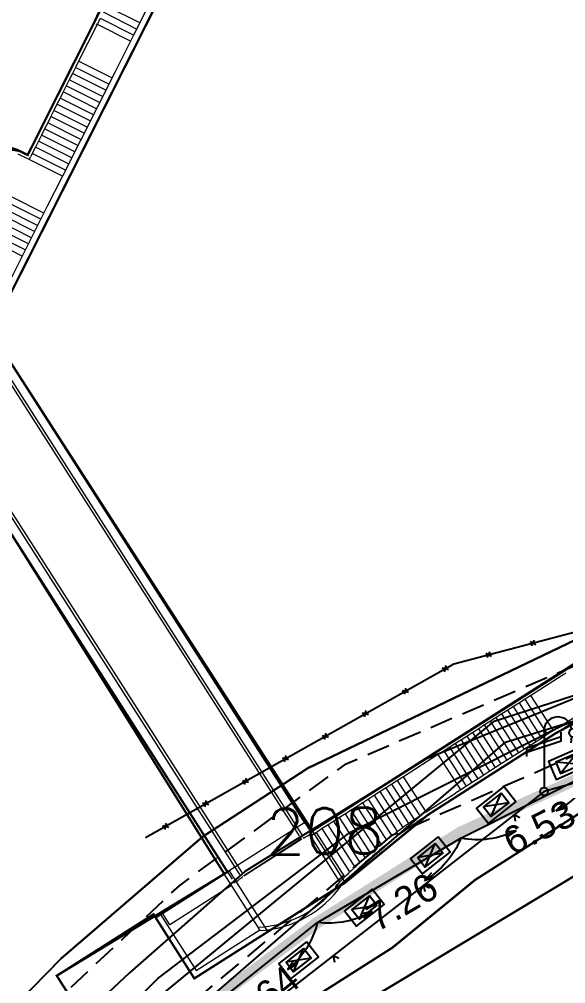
# Model space of a CAD drawing. Header units: metres. Extents: x 394605 to 1395358, y 4171135 to 6406139.
# Drawn here: x 1394377.66 to 1394401.49, y 4172674.77 to 4172716.84 of the extents above; entities that cross this region are included whole.
import ezdxf
from ezdxf.enums import TextEntityAlignment as Align

# ---------------------------------------------------------------- set-up
doc = ezdxf.new("R2010")
doc.units = ezdxf.units.M
doc.header["$LTSCALE"] = 2
for name, pattern in [('AXES2', [1.125, 0.75, -0.125, 0.125, -0.125]), ('CACHEX2', [0.75, 0.5, -0.25]), ('Center', [0.03175, 0.00635, -0.0047625, 0.015875, -0.0047625]), ('CONTINU', [0])]:
    doc.linetypes.add(name, pattern=pattern)
for name, color, linetype, lineweight in [('A-DETL-CNTR', 5, 'Center', 5), ('P-Voie', 250, 'Continuous', 9), ('§S achat', 6, 'Continuous', 15)]:
    doc.layers.add(name, color=color, linetype=linetype, lineweight=lineweight)
for name, color, linetype in [('P-Assiette', 14, 'Continuous'), ('T-AEP', 140, 'Continuous'), ('T-ARTERE-ORANGE-AERIENNE APPUIS FT ET EDF', 30, 'CONTINU'), ('T-CLOTURES', 7, 'Continuous'), ('T-COTATIONS', 1, 'Continuous'), ('T-FRANCE TELECOM', 3, 'Continuous'), ('T-LEGENDE', 7, 'Continuous'), ('T-LIMITES', 1, 'Continuous'), ('T-PLU', 5, 'Continuous'), ('T-SECTION AH', 3, 'Continuous'), ('T-VOIRIE', 7, 'Continuous')]:
    doc.layers.add(name, color=color, linetype=linetype)
doc.styles.add('Arial 1.0', font='arial.ttf', dxfattribs={"width": 0.99, "height": 0.2})
doc.styles.get("Standard").update_dxf_attribs({"font": 'txt.shx'})

# ---------------------------------------------------------------- blocks, each defined once
blk = doc.blocks.new('GeoCroix')
at = {"color": 0, "linetype": 'ByBlock', "lineweight": -2}
for p, q in [((-0.5000000000000284, 0.5), (0.4999999999999716, -0.5)), ((-0.5000000000000284, -0.5), (0.4999999999999716, 0.5))]:
    blk.add_line(p, q, dxfattribs=at)
blk = doc.blocks.new('ge13')
for p, q in [((0.8170650000001842, 0.8170750000000079), (0.1829250000000684, 0.182924999999992)), ((0.1829250000000684, 0.8170750000000079), (0.8170650000001842, 0.182924999999992))]:
    blk.add_line(p, q)
for points in [[(0, 0), (0.9999900000001016, 0), (0.9999900000001016, 1), (0, 1)], [(0.1829250000000684, 0.1829250000000684), (0.8170650000000332, 0.1829250000000684), (0.8170650000000332, 0.8170750000000079), (0.1829250000000684, 0.8170750000000079)]]:
    blk.add_lwpolyline(points, close=True)
blk = doc.blocks.new('l014')
at = {"color": 0}
blk.add_line((0, 1.510991), (0, 0.1), dxfattribs=at)
for points in [[(-0.438601, 1.004479), (-0.438601, 1.114712), (0.438601, 1.406335), (0.438601, 1.516569)], [(-0.438601, 0.8942450000000001), (-0.438601, 1.004479), (0.438601, 1.296102), (0.438601, 1.406335)], [(0.700628, 1.399688), (0.684459, 1.240974)], [(0.752708, 1.388229), (0.78082, 1.234594)], [(0.792944, 1.396773), (0.86024, 1.256612)], [(0.830421, 1.422331), (0.931041, 1.303495)], [(0.855244, 1.462269), (0.9848370000000001, 1.372556)]]:
    blk.add_lwpolyline(points, dxfattribs=at)
for centre, radius in [((0.75, 1.5), 0.111803), ((0, 0), 0.1)]:
    blk.add_circle(centre, radius, dxfattribs=at)
blk.add_arc((0.35, 1.55), 0.353553, 8.130102, 188.130102, dxfattribs=at)
blk = doc.blocks.new('GeoPttA')
blk.add_lwpolyline([(-0.5, 1), (0, 0), (0.5, 1)])
blk = doc.blocks.new('Flèche gauche')
at = {"color": 0}
for q in [(0.6106969393718814, 0.2879555129647198), (0.6165316798958774, 0.2149429376847267)]:
    blk.add_line((0.766630682849163, 0.2636774042406193), q, dxfattribs=at)
blk.add_arc((0.7702915626116084, -0.9932779742569885), 1.256960709638412, 90.16687335938703, 127.7937397744664, dxfattribs=at)
blk = doc.blocks.new('Flèche droite')
at = {"color": 0}
for q in [(-0.6106969393718769, 0.2879555129647182), (-0.6165316798958728, 0.2149429376847251)]:
    blk.add_line((-0.7666306828491584, 0.2636774042406178), q, dxfattribs=at)
blk.add_arc((-0.7702915626116056, -0.9932779742569902), 1.256960709638412, 52.2062602255338, 89.8331266406129, dxfattribs=at)
blk = doc.blocks.new('A$Cd02c6d29')
at = {"layer": 'P-Voie', "color": 251, "true_color": 0x636466}
for p, q in [((1.129391687223688, 45.48041859874502), (-0.8959003952331841, 41.46193666476756)), ((1.383859443012625, 45.35207859613001), (-0.7785974482540041, 41.06678045121953)), ((-0.6258332866709679, 41.99779013777152), (-2.084010653663427, 42.73361891554669)), ((-0.6258332866709679, 41.99779013777152), (-2.084010653663427, 42.73361891554669)), ((-0.8958722308743745, 41.46199254691601), (-2.340105852577835, 42.19078500010073)), ((-0.8958722308743745, 41.46199254691601), (-2.340105852577835, 42.19078500010073)), ((-0.7608527587726712, 41.72989134257659), (-2.21033951593563, 42.46133464481682)), ((-0.7608527587726712, 41.72989134257659), (-2.21033951593563, 42.46133464481682)), ((-2.618135161465034, 42.00135072460398), (-3.429858803516254, 40.39277400216088)), ((-2.486758867744356, 41.92874191841111), (-3.295943236444145, 40.32519722450525)), ((-2.604752707760781, 41.99459764035419), (-2.618135161465034, 42.00135072460398)), ((-2.607281929114833, 41.98942766292021), (-2.588852707063779, 41.98014818504453)), ((-2.544194398913532, 41.95766184432432), (-2.473307005362585, 41.92196864029393)), ((-1.030891702976078, 41.19409375172108), (-2.473307005362585, 41.92196864029393)), ((-1.027993482770398, 41.19984425324947), (-2.470832439372316, 41.92702689673752)), ((-0.8959003952331841, 41.46193666476756), (-1.702260898659006, 39.86199701018631)), ((-1.582858934532851, 39.46576409041882), (-0.7735289765987545, 41.07159558683634)), ((-3.428045477950945, 40.39144543139264), (-5.513373279478401, 36.23319738917053)), ((-3.428445563418791, 40.0560354734771), (-3.562929615145549, 39.78786754142493)), ((-3.293961511692032, 40.32420340599492), (-3.428445563418791, 40.0560354734771)), ((-1.972464493243024, 39.32587272813544), (-3.428445563418791, 40.0560354734771)), ((-1.972464493243024, 39.32587272813544), (-3.428445563418791, 40.0560354734771)), ((-1.837444768287241, 39.59377202484757), (-3.293961511692032, 40.32420340599492)), ((-1.837444768287241, 39.59377202484757), (-3.293961511692032, 40.32420340599492)), ((-1.702260898659006, 39.86199701018631), (-3.998476272448897, 35.30596280843019)), ((-3.562929615145549, 39.78786754142493), (-3.697413666872308, 39.5196996089071)), ((-2.107484217733145, 39.05797343235463), (-3.562929615145549, 39.78786754142493)), ((-2.107484217733145, 39.05797343235463), (-3.562929615145549, 39.78786754142493)), ((-3.831897718599066, 39.25153167685494), (-3.966381770092994, 38.98336374480277)), ((-3.697413666872308, 39.5196996089071), (-3.831897718599066, 39.25153167685494)), ((-2.377523666946217, 38.52217483893037), (-3.831897718599066, 39.25153167685494)), ((-2.377523666946217, 38.52217483893037), (-3.831897718599066, 39.25153167685494)), ((-1.584658190142363, 39.46700159786269), (-3.737228017533198, 35.17466958984733)), ((-2.242503942223266, 38.7900741356425), (-3.697413666872308, 39.5196996089071)), ((-2.242503942223266, 38.7900741356425), (-3.697413666872308, 39.5196996089071)), ((-4.100865821819752, 38.71519581228495), (-4.23534987331368, 38.44702788069844)), ((-3.966381770092994, 38.98336374480277), (-4.100865821819752, 38.71519581228495)), ((-2.64756311615929, 37.98637624597177), (-4.100865821819752, 38.71519581228495)), ((-2.64756311615929, 37.98637624597177), (-4.100865821819752, 38.71519581228495)), ((-2.512543391436338, 38.2542755426839), (-3.966381770092994, 38.98336374480277)), ((-2.512543391436338, 38.2542755426839), (-3.966381770092994, 38.98336374480277)), ((-4.23534987331368, 38.44702788069844), (-4.369833925040439, 38.17885994818062)), ((-2.782582840882242, 37.71847694925964), (-4.23534987331368, 38.44702788069844)), ((-2.782582840882242, 37.71847694925964), (-4.23534987331368, 38.44702788069844)), ((-4.504317976534367, 37.91069201612845), (-4.638802028261125, 37.64252408361062)), ((-4.369833925040439, 38.17885994818062), (-4.504317976534367, 37.91069201612845)), ((-3.052622290095314, 37.18267835630104), (-4.504317976534367, 37.91069201612845)), ((-3.052622290095314, 37.18267835630104), (-4.504317976534367, 37.91069201612845)), ((-2.917602565372363, 37.45057765254751), (-4.369833925040439, 38.17885994818062)), ((-2.917602565372363, 37.45057765254751), (-4.369833925040439, 38.17885994818062)), ((-4.638802028261125, 37.64252408361062), (-4.773286079987884, 37.37435615155846)), ((-3.187642014585435, 36.91477905958891), (-4.638802028261125, 37.64252408361062)), ((-3.187642014585435, 36.91477905958891), (-4.638802028261125, 37.64252408361062)), ((-4.907770131714642, 37.10618821950629), (-5.042254183441401, 36.83802028698847)), ((-4.773286079987884, 37.37435615155846), (-4.907770131714642, 37.10618821950629)), ((-3.457681464031339, 36.37898046709597), (-4.907770131714642, 37.10618821950629)), ((-3.457681464031339, 36.37898046709597), (-4.907770131714642, 37.10618821950629)), ((-3.322661739075556, 36.6468797638081), (-4.773286079987884, 37.37435615155846)), ((-3.322661739075556, 36.6468797638081), (-4.773286079987884, 37.37435615155846)), ((-5.042254183441401, 36.83802028698847), (-5.176738234702498, 36.5698523549363)), ((-3.59270118852146, 36.11108117038384), (-5.042254183441401, 36.83802028698847)), ((-3.59270118852146, 36.11108117038384), (-5.042254183441401, 36.83802028698847)), ((-5.446531339082867, 36.03187139704823), (-5.925934365717694, 36.27228814223781)), ((-5.513373279478401, 36.23319738917053), (-5.858692340087146, 36.40637210849673)), ((-5.311222286429256, 36.30168442241848), (-5.379289313452318, 36.16595536330715)), ((-5.176738234702498, 36.5698523549363), (-5.311222286429256, 36.30168442241848)), ((-3.862740637734532, 35.57528257742524), (-5.311222286429256, 36.30168442241848)), ((-3.862740637734532, 35.57528257742524), (-5.311222286429256, 36.30168442241848)), ((-3.727720913244411, 35.84318187367171), (-5.176738234702498, 36.5698523549363)), ((-3.727720913244411, 35.84318187367171), (-5.176738234702498, 36.5698523549363)), ((-5.446531339082867, 36.03187139704823), (-5.379289313452318, 36.16595536330715)), ((-3.998588649788871, 35.30573983537033), (-5.446531339082867, 36.03187139704823)), ((-3.998588649788871, 35.30573983537033), (-5.446531339082867, 36.03187139704823)), ((-3.998476272448897, 35.30596280843019), (-4.67356172320433, 33.96649246197194)), ((-4.543161375680938, 33.5920819779858), (-3.743867963086814, 35.17799946852028)), ((-3.743867963086814, 35.17799946852028), (-3.737228017533198, 35.17466958984733)), ((-4.943603508640081, 33.43068923335522), (-6.365541635546833, 34.14733797684312)), ((-4.943603508640081, 33.43068923335522), (-6.365541635546833, 34.14733797684312)), ((-4.808584053302184, 33.6985879954882), (-6.250811545411125, 34.42546246433631)), ((-4.808584053302184, 33.6985879954882), (-6.250811545411125, 34.42546246433631)), ((-4.67356172320433, 33.96649246197194), (-6.968941337894648, 29.412116530817)), ((-5.078622963977978, 33.16279047122225), (-6.48807172011584, 33.87314464291558)), ((-5.078622963977978, 33.16279047122225), (-6.48807172011584, 33.87314464291558)), ((-5.348661874420941, 32.62699294742197), (-6.756425246596336, 33.33649769518524)), ((-5.348661874420941, 32.62699294742197), (-6.756425246596336, 33.33649769518524)), ((-4.543161375680938, 33.5920819779858), (-6.646967104170471, 29.41781724570319)), ((-5.213642419315875, 32.89489170908928), (-6.61837022122927, 33.60286654671654)), ((-5.213642419315875, 32.89489170908928), (-6.61837022122927, 33.60286654671654)), ((-5.618700785096735, 32.09119542315602), (-7.055855078622699, 32.81551302876323)), ((-5.618700785096735, 32.09119542315602), (-7.055855078622699, 32.81551302876323)), ((-5.483681329526007, 32.35909418482333), (-6.902244440279901, 33.07404193980619)), ((-5.483681329526007, 32.35909418482333), (-6.902244440279901, 33.07404193980619)), ((-5.753720240201801, 31.82329666102305), (-7.217304416000843, 32.56093477690592)), ((-5.753720240201801, 31.82329666102305), (-7.217304416000843, 32.56093477690592)), ((-7.362323798239231, 27.95499244751409), (6.331989269005135, 6.54163170652464)), ((-9.88540155137889, 26.37513215653598), (3.824206088436767, 4.937855780124664)), ((21.91958504845388, 16.33856192976236), (17.87422312633134, 13.75495071383193)), ((17.87227353546768, 13.75800334010273), (16.37845108401962, 12.80395855614915)), ((17.95301138586365, 13.63158578006551), (16.45918893441558, 12.67754099611193)), ((17.87422312633134, 13.75495071383193), (17.87227353546768, 13.75800334010273)), ((16.37845108401962, 12.80395855614915), (12.08025404135697, 10.05887163896114)), ((16.43823565659113, 12.66415897384286), (16.18540053674951, 12.50268327305093)), ((16.45918893441558, 12.67754099611193), (16.43823565659113, 12.66415897384286)), ((17.41980450018309, 11.12723995186388), (16.43823565659113, 12.66415897384286)), ((17.41980450018309, 11.12723995186388), (16.43823565659113, 12.66415897384286)), ((15.93256541644223, 12.34120757225901), (15.67973029613495, 12.17973187100142)), ((16.18540053674951, 12.50268327305093), (15.93256541644223, 12.34120757225901)), ((16.91413426003419, 10.80428855028003), (15.93256541644223, 12.34120757225901)), ((16.91413426003419, 10.80428855028003), (15.93256541644223, 12.34120757225901)), ((17.16696938034147, 10.96576425107196), (16.18540053674951, 12.50268327305093)), ((17.16696938034147, 10.96576425107196), (16.18540053674951, 12.50268327305093)), ((15.17406005598605, 11.85678046848625), (14.9212249359116, 11.69530476769432)), ((15.42689517629333, 12.0182561702095), (15.17406005598605, 11.85678046848625)), ((16.15562889957801, 10.31986144650728), (15.17406005598605, 11.85678046848625)), ((16.15562889957801, 10.31986144650728), (15.17406005598605, 11.85678046848625)), ((15.67973029613495, 12.17973187100142), (15.42689517629333, 12.0182561702095)), ((16.40846401965246, 10.48133714823052), (15.42689517629333, 12.0182561702095)), ((16.40846401965246, 10.48133714823052), (15.42689517629333, 12.0182561702095)), ((16.66129913995974, 10.64281284902245), (15.67973029613495, 12.17973187100142)), ((16.66129913995974, 10.64281284902245), (15.67973029613495, 12.17973187100142)), ((17.44075777800754, 11.14062197413296), (18.93458022945561, 12.09466675808653)), ((17.52149562863633, 11.01420441409573), (19.01391599141061, 11.96735374024138)), ((14.41555469552986, 11.37235336564481), (14.16271957545541, 11.21087766485289)), ((14.66838981560431, 11.5338290669024), (14.41555469552986, 11.37235336564481)), ((15.39712353935465, 9.835434343665838), (14.41555469552986, 11.37235336564481)), ((15.39712353935465, 9.835434343665838), (14.41555469552986, 11.37235336564481)), ((14.9212249359116, 11.69530476769432), (14.66838981560431, 11.5338290669024)), ((15.64995865919627, 9.996910044923425), (14.66838981560431, 11.5338290669024)), ((15.64995865919627, 9.996910044923425), (14.66838981560431, 11.5338290669024)), ((15.90279377950355, 10.15838574571535), (14.9212249359116, 11.69530476769432)), ((15.90279377950355, 10.15838574571535), (14.9212249359116, 11.69530476769432)), ((17.52149562863633, 11.01420441409573), (13.22329858597368, 8.26911749644205)), ((13.90988445514813, 11.04940196406096), (13.65704933530651, 10.88792626280338)), ((14.16271957545541, 11.21087766485289), (13.90988445514813, 11.04940196406096)), ((14.89145329874009, 9.512482941616327), (13.90988445514813, 11.04940196406096)), ((14.89145329874009, 9.512482941616327), (13.90988445514813, 11.04940196406096)), ((15.14428841904737, 9.673958642873913), (14.16271957545541, 11.21087766485289)), ((15.14428841904737, 9.673958642873913), (14.16271957545541, 11.21087766485289)), ((17.16696938034147, 10.96576425107196), (16.91413426003419, 10.80428855028003)), ((17.41980450018309, 11.12723995186388), (17.16696938034147, 10.96576425107196)), ((17.44075777800754, 11.14062197413296), (17.41980450018309, 11.12723995186388)), ((13.15137909469195, 10.56497486075386), (12.89854397485033, 10.40349915996194)), ((13.40421421499923, 10.72645056201145), (13.15137909469195, 10.56497486075386)), ((14.13294793828391, 9.02805583877489), (13.15137909469195, 10.56497486075386)), ((14.13294793828391, 9.02805583877489), (13.15137909469195, 10.56497486075386)), ((13.65704933530651, 10.88792626280338), (13.40421421499923, 10.72645056201145)), ((14.38578305859119, 9.189531540032476), (13.40421421499923, 10.72645056201145)), ((14.38578305859119, 9.189531540032476), (13.40421421499923, 10.72645056201145)), ((14.63861817889847, 9.351007240824401), (13.65704933530651, 10.88792626280338)), ((14.63861817889847, 9.351007240824401), (13.65704933530651, 10.88792626280338)), ((16.66129913995974, 10.64281284902245), (16.40846401965246, 10.48133714823052)), ((16.91413426003419, 10.80428855028003), (16.66129913995974, 10.64281284902245)), ((12.64570885454305, 10.24202345917001), (12.39287373609841, 10.08054775884375)), ((12.89854397485033, 10.40349915996194), (12.64570885454305, 10.24202345917001)), ((13.627277698135, 8.705104436259717), (12.64570885454305, 10.24202345917001)), ((13.627277698135, 8.705104436259717), (12.64570885454305, 10.24202345917001)), ((13.88011281844229, 8.866580137982965), (12.89854397485033, 10.40349915996194)), ((13.88011281844229, 8.866580137982965), (12.89854397485033, 10.40349915996194)), ((15.90279377950355, 10.15838574571535), (15.64995865919627, 9.996910044923425)), ((16.15562889957801, 10.31986144650728), (15.90279377950355, 10.15838574571535)), ((16.40846401965246, 10.48133714823052), (16.15562889957801, 10.31986144650728)), ((12.08025404135697, 10.05887163896114), (10.79512516455725, 9.238111112266779)), ((12.16099189198576, 9.93245407845825), (10.87586301495321, 9.111693552229553)), ((12.39287373609841, 10.08054775884375), (12.16099189198576, 9.932454079389572)), ((13.37444257969037, 8.543628736864775), (12.39287373609841, 10.08054775884375)), ((13.37444257969037, 8.543628736864775), (12.39287373609841, 10.08054775884375)), ((15.39712353935465, 9.835434343665838), (15.14428841904737, 9.673958642873913)), ((15.64995865919627, 9.996910044923425), (15.39712353935465, 9.835434343665838)), ((14.63861817889847, 9.351007240824401), (14.38578305859119, 9.189531540032476)), ((14.89145329874009, 9.512482941616327), (14.63861817889847, 9.351007240824401)), ((15.14428841904737, 9.673958642873913), (14.89145329874009, 9.512482941616327)), ((10.79512516455725, 9.238111112266779), (6.836587729630992, 6.709951231256127)), ((10.62302789487876, 8.950217851437628), (10.37019277480431, 8.788742150645703)), ((10.87586301495321, 9.111693552229553), (10.62302789487876, 8.950217851437628)), ((11.6061973713804, 7.410792593844235), (10.62302789487876, 8.950217851437628)), ((11.6061973713804, 7.410792593844235), (10.62302789487876, 8.950217851437628)), ((11.86184344673529, 7.577611051499844), (10.87586301495321, 9.111693552229553)), ((11.86184344673529, 7.577611051499844), (10.87586301495321, 9.111693552229553)), ((13.88011281844229, 8.866580137982965), (13.627277698135, 8.705104436259717)), ((14.13294793828391, 9.02805583877489), (13.88011281844229, 8.866580137982965)), ((14.38578305859119, 9.189531540032476), (14.13294793828391, 9.02805583877489)), ((9.864522534422576, 8.465790748596191), (9.611687414348125, 8.304315047804266)), ((10.11735765449703, 8.627266449388117), (9.864522534422576, 8.465790748596191)), ((10.86568490788341, 6.898192605935037), (9.864522534422576, 8.465790748596191)), ((10.86568490788341, 6.898192605935037), (9.864522534422576, 8.465790748596191)), ((10.37019277480431, 8.788742150645703), (10.11735765449703, 8.627266449388117)), ((11.11032125842758, 7.072505760937929), (10.11735765449703, 8.627266449388117)), ((11.11032125842758, 7.072505760937929), (10.11735765449703, 8.627266449388117)), ((11.35715985833667, 7.243370682001114), (10.37019277480431, 8.788742150645703)), ((11.35715985833667, 7.243370682001114), (10.37019277480431, 8.788742150645703)), ((13.37444257969037, 8.543628736864775), (13.14256073557772, 8.395535056479275)), ((13.627277698135, 8.705104436259717), (13.37444257969037, 8.543628736864775)), ((9.358852294040844, 8.14283934654668), (9.106017173733562, 7.981363645754755)), ((9.611687414348125, 8.304315047804266), (9.358852294040844, 8.14283934654668)), ((10.38303849752992, 6.539190995041281), (9.358852294040844, 8.14283934654668)), ((10.38303849752992, 6.539190995041281), (9.358852294040844, 8.14283934654668)), ((10.6232553801965, 6.7204240555875), (9.611687414348125, 8.304315047804266)), ((10.6232553801965, 6.7204240555875), (9.611687414348125, 8.304315047804266)), ((11.86185205704533, 7.577597534749657), (13.14256073557772, 8.395535056479275)), ((11.94295348855667, 7.451412179041654), (13.22329858597368, 8.26911749644205)), ((8.60034693358466, 7.658412243239582), (8.34751181351021, 7.496936542447656)), ((8.853182053891942, 7.819887944031507), (8.60034693358466, 7.658412243239582)), ((9.675741049693897, 5.974583662115037), (8.60034693358466, 7.658412243239582)), ((9.675741049693897, 5.974583662115037), (8.60034693358466, 7.658412243239582)), ((9.106017173733562, 7.981363645754755), (8.853182053891942, 7.819887944031507)), ((9.909272303804755, 6.166284934617579), (8.853182053891942, 7.819887944031507)), ((9.909272303804755, 6.166284934617579), (8.853182053891942, 7.819887944031507)), ((10.14504134748131, 6.354482324793935), (9.106017173733562, 7.981363645754755)), ((10.14504134748131, 6.354482324793935), (9.106017173733562, 7.981363645754755)), ((6.648802668321878, 7.157027622684836), (6.579358477145433, 7.112904766574502)), ((6.905072183348238, 6.753689518664032), (6.648802668321878, 7.157027622684836)), ((7.841841573128477, 7.173985140398145), (7.589006453054026, 7.01250943960622)), ((8.094676693435758, 7.33546084119007), (7.841841573128477, 7.173985140398145)), ((8.988691112259403, 5.378273221198469), (7.841841573128477, 7.173985140398145)), ((8.988691112259403, 5.378273221198469), (7.841841573128477, 7.173985140398145)), ((8.34751181351021, 7.496936542447656), (8.094676693435758, 7.33546084119007)), ((9.21543736057356, 5.580598306842148), (8.094676693435758, 7.33546084119007)), ((9.21543736057356, 5.580598306842148), (8.094676693435758, 7.33546084119007)), ((9.444458605255932, 5.779361253604293), (8.34751181351021, 7.496936542447656)), ((9.444458605255932, 5.779361253604293), (8.34751181351021, 7.496936542447656)), ((6.579316604882479, 7.112878162413836), (3.201114270370454, 4.966464855242521)), ((8.31677922140807, 4.531828520819545), (6.905098787508905, 6.753647646866739)), ((7.336171332979575, 6.851033738348633), (7.083336212905124, 6.689558037556708)), ((7.589006453054026, 7.01250943960622), (7.336171332979575, 6.851033738348633)), ((8.542086068773642, 4.962838825769722), (7.336171332979575, 6.851033738348633)), ((8.542086068773642, 4.962838825769722), (7.336171332979575, 6.851033738348633)), ((8.764235102804378, 5.172362129203975), (7.589006453054026, 7.01250943960622)), ((8.764235102804378, 5.172362129203975), (7.589006453054026, 7.01250943960622)), ((6.439215521328151, 6.396838259417564), (3.91038599004969, 4.781775758601725)), ((6.42267260607332, 6.399641721043736), (5.178281251341105, 5.603068920318037)), ((6.527696179691702, 6.45334732439369), (6.489709877641872, 6.429086989257485)), ((6.674939451739192, 6.525976802222431), (6.544832260813564, 6.443247624207288)), ((6.706466309493408, 6.537800755817443), (6.674939451739192, 6.525976802222431)), ((6.706466309493408, 6.537800755817443), (6.744595381431282, 6.562185056973249)), ((6.786568516399711, 6.596882985439152), (6.740937210386619, 6.567903455346823)), ((6.803655496565625, 6.570068462751806), (6.776785767404363, 6.612235009670258)), ((7.083336212905124, 6.689558037556708), (6.830414953175932, 6.528027322608978)), ((8.104709960985929, 4.532764075789601), (6.830414953175932, 6.528027322608978)), ((8.104709960985929, 4.532764075789601), (6.830414953175932, 6.528027322608978)), ((8.322262291098014, 4.74967468669638), (7.083336212905124, 6.689558037556708)), ((8.322262291098014, 4.74967468669638), (7.083336212905124, 6.689558037556708)), ((5.178281251341105, 5.603068920318037), (3.914889425504953, 4.79586579464376)), ((3.061591868521646, 4.877900885883719), (0.277156438678503, 3.108750116080046)), ((3.06279367255047, 4.878579896409065), (0.277236595749855, 3.108716465067118)), ((0.2773541384376585, 3.108531466219574), (3.27275784406811, 5.011725454125553)), ((4.616800700081512, 2.430184926837683), (3.061591868521646, 4.877900885883719)), ((3.27275784406811, 5.011725454125553), (4.909609244670719, 2.43551368592307)), ((3.829993171617389, 4.707123406231403), (3.703473039204255, 4.625670407433063)), ((3.859899041242898, 4.749531759880483), (3.827217038022354, 4.728659068234265)), ((3.383359444094822, 4.371476531028748), (0.6833280734717846, 2.65595369040966)), ((3.490569910733029, 4.513655982911587), (3.350045551545918, 4.42390868300572)), ((3.637712604133412, 4.583318836987019), (3.588000470306724, 4.551314425654709)), ((3.641364329960197, 4.577606983948499), (3.679438557941467, 4.601956211496145)), ((3.703473039204255, 4.625670407433063), (3.679438557941467, 4.601956211496145)), ((5.146227296208963, 2.470373183954507), (8.203824714990333, 4.413083281368017)), ((8.195188662037253, 4.400088302791119), (8.181832962902263, 4.409487064927816)), ((8.203866587020457, 4.413109885994345), (8.338043038034812, 4.498361771460623)), ((8.338043038034812, 4.498361771460623), (8.316805826034397, 4.531786649022251)), ((0.2771947234869003, 3.108689860906452), (0.06618457566946745, 2.974620037246495)), ((0.06618457566946745, 2.974620037246495), (0.0662755137309432, 2.974476911593229)), ((0.2773122661747038, 3.108504862524569), (0.06630211812444031, 2.974435038864613)), ((0.06630211812444031, 2.974435038864613), (1.755424945382401, 0.3159541864879429)), ((0.277156438678503, 3.108750116080046), (1.83236527023837, 0.661034157499671)), ((0.6833280734717846, 2.65595369040966), (0.3615604978986084, 3.162378045730293)), ((1.755424945382401, 0.3159541864879429), (5.146185424178839, 2.470346579793841)), ((1.83236527023837, 0.661034157499671), (4.616800700081512, 2.430184926837683)), ((4.961880671326071, 2.353244601748884), (4.909635848831385, 2.435471813194454))]:
    blk.add_line(p, q, dxfattribs=at)
at = {"layer": 'P-Voie', "color": 251, "lineweight": 5, "true_color": 0x636466, "flags": 128}
for points in [[(6.773380472091958, 6.80984105868265), (-1.134123879717663, 19.17455350607634), (-6.963622873881832, 28.28995522717014)], [(-7.301046246197075, 28.07606662111357), (0.614434733055532, 15.69888137513772), (6.445938657969236, 6.580344608053565)], [(-10.3354962344747, 26.13289408478886), (-2.421165575273335, 13.75750755751505), (3.409490883816034, 4.640295945573598)], [(3.747264091856778, 4.854566441383213), (-4.169543906114995, 17.23382670385763), (-9.999629674479365, 26.35014594485983)]]:
    blk.add_lwpolyline(points, dxfattribs=at)
at = {"layer": 'P-Voie', "color": 251, "true_color": 0x636466}
for centre, radius, start, end in [((-23.37354793283157, 52.44565316475928), 23.40017108522747, 333.2738416413958, 334.008422119362), ((-6.595164011698216, 34.93781072180718), 1.642882548508388, 63.36660498676558, 164.9445644704205), ((23.79004161851481, -10.98141861427575), 22.06172009956931, 122.7295318689107, 123.5223175581451), ((23.79004161851481, -10.98141861427575), 22.06172009986403, 124.3016592904703, 125.0813226434982), ((23.79004161851481, -10.98141861427575), 22.06172009942551, 123.5223175581451, 124.3016593014904), ((23.79004161851481, -10.98141861427575), 22.06172009978381, 125.8614526137429, 126.6421949639791), ((23.79004161851481, -10.98141861427575), 22.06172009966461, 125.0813226434982, 125.8614526137429), ((23.79004161851481, -10.98141861427575), 22.06172009952071, 128.2061052803938, 128.9895709929287), ((23.79004161851481, -10.98141861427575), 22.06172009957232, 127.42369647521, 128.2061052803938), ((23.79004161851481, -10.98141861427575), 22.06172009962414, 126.6421949639791, 127.42369647521), ((23.79004161851481, -10.98141861427575), 22.06172009957255, 129.7742450149431, 130.5602808757114), ((23.79004161851481, -10.98141861427575), 22.06172009959684, 128.9895709929287, 129.7742450149431), ((23.79004161851481, -10.98141861427575), 22.0617200998309, 131.3478344752124, 132.1370643220129), ((23.79004161851481, -10.98141861427575), 22.06172009944873, 130.5602808757114, 131.3478344752124), ((23.79004161851481, -10.98141861427575), 22.06172009966545, 132.9281319547007, 133.7212021418362), ((23.79004161851481, -10.98141861427575), 22.06172009959992, 132.1370643220129, 132.9281319547007), ((23.79004161851481, -10.98141861427575), 22.06172009988234, 134.5164433819556, 135.314300249205), ((23.79004161851481, -10.98141861427575), 22.06172009961833, 133.7212021418362, 134.5164433819556), ((4.34098808048293, 7.112392134964466), 4.562902948634133, 272.4782256871824, 324.864925992325), ((4.34098808048293, 7.112392134964466), 4.712902948752651, 272.9101380759468, 324.864925992325), ((23.79004161851481, -10.98141861427575), 22.06172009963469, 135.314300249205, 136.0229136797566), ((4.34098808048293, 7.112392134964466), 4.56290294835564, 324.864925992325, 325.5735394101604)]:
    blk.add_arc(centre, radius, start, end, dxfattribs=at)
at = {"layer": 'P-Voie', "color": 251, "lineweight": 5, "true_color": 0x636466}
for centre, major_axis, ratio, start_param, end_param in [((6.421412996714935, 6.394186579622328), (0.1145737747732258, 0.07327243762892097), 0.02881445307146583, 1.448585032863132, 1.541378712202922), ((6.421412996714935, 6.394186579622328), (0.1145737748359002, 0.07327243768142692), 0.02881445203744954, 0.4523564696867992, 0.9702891068047533), ((6.545467108488083, 6.444011266343296), (0.008845113672589437, 0.005656643776309368), 0.02881444469469953, 3.193504627307076, 4.622140201346016), ((3.92197899078019, 4.795902798883617), (0.1108788769526309, 0.07090946946596828), 0.02881444943659674, 2.201939911061456, 2.65802313040691), ((3.828879717504606, 4.706777455750853), (0.009067711235072702, 0.005798999818695977), 0.02881444593580885, 4.817046565969796, 6.204583318128109), ((3.92197899078019, 4.795902798883617), (0.1108788770101106, 0.07090946950004452), 0.02881445282009441, 1.616343440740717, 1.704252549954599), ((3.578395430697128, 4.548330136109143), (0.07822120956181403, 0.0500241764055545), 0.02881444958143995, 3.079587382327428, 4.817046579291084)]:
    blk.add_ellipse(centre, major_axis=major_axis, ratio=ratio, start_param=start_param, end_param=end_param, dxfattribs=at)
at = {"layer": 'P-Voie', "color": 251, "true_color": 0x636466}
for points in [[(-0.9039020244963467, 46.47192164743319, 53.18240247563517), (-1.041040546493605, 45.95608761254698, 53.18240247563517), (-1.350857465760782, 44.93386834487319, 53.18240247563517), (-1.919999323785305, 43.43615491734818, 53.18240247563517), (-2.367239116923884, 42.46615732833743, 53.18240247563517), (-2.607281929114833, 41.98942766292021, 53.18240247563517)], [(11.94294454483315, 7.451426219195127, 53.18240247563517), (11.49236749508418, 7.161832828074694, 53.18240247563517), (10.61245985236019, 6.54958935175091, 53.18240247563517), (9.363431358942762, 5.536989842075855, 53.18240247563517), (8.582443916238844, 4.802729569375515, 53.18240247563517), (8.20592410955578, 4.421787519473583, 53.18240247563517)]]:
    blk.add_open_spline(points, degree=3, dxfattribs=at)

msp = doc.modelspace()

# ---------------------------------------------------------------- linework, layer by layer
at = {"layer": 'A-DETL-CNTR', "color": 1, "const_width": 0.1, "flags": 128}
for points in [[(1394383.513008299, 4172677.798830345), (1394385.292814464, 4172674.998359508), (1394391.875432556, 4172679.180767092), (1394395.480224645, 4172682.133741907), (1394401.058885147, 4172685.696609735), (1394406.839607048, 4172688.801978016), (1394406.694259929, 4172689.083652899), (1394405.456974567, 4172691.02096725), (1394417.441255765, 4172694.169804447), (1394419.199590958, 4172695.14877324), (1394420.693481681, 4172696.047690704, 0.0753682604577246), (1394422.289831086, 4172697.370974223, -0.1553460685971902), (1394432.455605026, 4172704.999103771), (1394453.170782595, 4172712.23393748), (1394466.019533359, 4172715.310641293), (1394494.487424075, 4172720.84848088, 0.2336934109587254), (1394500.115031875, 4172725.557600082, -0.09362996433074415)], [(1394383.603375866, 4172677.656639729), (1394386.738503789, 4172679.648870176), (1394373.511583159, 4172700.332025694), (1394373.504084101, 4172700.34277326), (1394370.40408402, 4172698.362922655), (1394368.703723084, 4172701.025304869), (1394368.720867715, 4172701.036198078), (1394367.469725126, 4172703.075132241), (1394371.510328741, 4172705.655079245), (1394372.195263924, 4172706.092520016, 0.1373888358923048), (1394374.863917879, 4172709.078337374), (1394375.355734969, 4172710.046960515, -0.3533850581582378), (1394377.678697178, 4172711.088777429), (1394378.024016239, 4172710.915602711), (1394380.919254357, 4172716.683756046, 0.04955931980588365), (1394382.633487493, 4172721.154326967), (1394384.921248961, 4172720.034483917), (1394376.890422414, 4172704.100222567), (1394377.024973249, 4172704.03240971), (1394376.65867783, 4172703.313655119), (1394377.092423377, 4172702.634507293), (1394376.877580992, 4172702.49729574), (1394390.116894559, 4172681.79540321), (1394390.186192187, 4172681.839432944), (1394390.442488306, 4172681.436052968), (1394405.456974567, 4172691.020967252)], [(1394383.513008299, 4172677.798830345), (1394379.292805341, 4172675.117433883), (1394382.94925627, 4172669.362609548), (1394393.930323225, 4172676.339665954), (1394397.538399515, 4172679.295331122), (1394402.83150058, 4172682.675804792), (1394417.429356314, 4172690.517683184, -0.07985228092354561), (1394419.143817274, 4172691.111817477), (1394421.973524504, 4172692.733146466, 0.07891721944491742), (1394425.046625896, 4172695.207149178, -0.157744845191803), (1394433.607988467, 4172701.694256966), (1394454.157836343, 4172708.871348363), (1394466.761563496, 4172711.889379928), (1394480.982039699, 4172714.655679576), (1394495.202515902, 4172717.421979224)]]:
    msp.add_lwpolyline(points, format="xyb", dxfattribs=at)
at = {"layer": 'P-Assiette', "color": 5, "linetype": 'AXES2', "const_width": 0.1, "flags": 128}
msp.add_lwpolyline([(1394250.654391782, 4172559.257968887), (1394238.637303023, 4172577.792331588), (1394128.404523925, 4172507.671603328), (1394147.649545028, 4172476.792660683), (1394117.164937723, 4172457.573641133), (1394114.068298324, 4172455.797189467), (1394097.658499103, 4172445.550561412), (1394093.452798637, 4172442.980400229), (1394081.174924818, 4172435.543757495), (1394062.517214853, 4172466.292353548), (1393968.963372935, 4172405.089883558), (1393996.164114018, 4172363.787044582, 0.2451148996452972), (1394041.343013729, 4172339.838772086), (1394055.951668356, 4172341.733709279), (1394080.920404921, 4172357.240865298), (1394099.105167016, 4172392.610838602), (1394105.605759834, 4172404.629870013), (1394119.773295746, 4172401.775575687), (1394107.166651802, 4172345.15244743), (1394103.625529425, 4172329.247387574), (1394312.242124981, 4172367.689079942), (1394314.315267435, 4172368.062079028), (1394442.293353053, 4172391.233844796), (1394437.661810207, 4172428.197545753), (1394453.342831506, 4172446.106094132), (1394491.370448428, 4172404.047316129), (1394502.24, 4172424.82), (1394517.362471407, 4172452.738915077), (1394532.998937, 4172481.931088), (1394503.977492588, 4172522.855508561), (1394480.128329062, 4172556.743597354), (1394522.731164701, 4172583.690888448), (1394527.850203259, 4172586.600347714), (1394576.299408647, 4172613.24522851), (1394514.555091345, 4172706.561540184), (1394498.289987989, 4172702.817327135), (1394473.6983421, 4172686.985991447), (1394470.220519065, 4172684.765460341), (1394454.085177486, 4172674.458628069), (1394450.418127508, 4172672.059524063), (1394436.654686438, 4172694.371150878), (1394419.88, 4172688.59), (1394411.32, 4172686.32), (1394406.839607056, 4172688.801978001), (1394405.474359256, 4172690.993501293), (1394390.442419065, 4172681.435915991), (1394376.877580925, 4172702.497295844), (1394377.092354137, 4172702.634370316), (1394376.658581886, 4172703.313559951), (1394377.024973728, 4172704.032409539), (1394376.890353173, 4172704.10008559), (1394384.921179883, 4172720.034346858), (1394382.540852633, 4172721.199671148, -0.07601990847011447), (1394380.919254357, 4172716.683756046), (1394378.024016239, 4172710.91560271), (1394377.678697178, 4172711.088777429, 0.3568039648840056), (1394375.35573497, 4172710.046960516), (1394374.863917812, 4172709.078337478, -0.1328939847265919), (1394372.195263923, 4172706.092520015), (1394367.469613723, 4172703.075061257), (1394370.403972636, 4172698.362851665), (1394373.556899518, 4172700.376411675), (1394386.599067974, 4172679.559923975), (1394379.292805274, 4172675.117433987), (1394382.36792408, 4172670.277558141), (1394379.08, 4172666.89), (1394371.097642418, 4172655.396129106), (1394387.252573622, 4172629.636282238), (1394407.668400929, 4172597.091956606), (1394370.460096621, 4172572.154259377), (1394344.014465744, 4172618.613071928), (1394319.657569873, 4172603.141925841), (1394312.897521203, 4172598.837056734), (1394282.157504214, 4172579.428347709), (1394265.735900453, 4172568.99882203), (1394261.502976032, 4172566.293857383), (1394250.659526406, 4172559.249897039)], format="xyb", dxfattribs=at)
at = {"layer": 'P-Voie', "color": 215, "linetype": 'CONTINU', "ltscale": 0.5, "true_color": 0xa953a0, "const_width": 0.1, "flags": 128}
for points in [[(1394364.278440192, 4172703.966344876, -0.1228362278199335), (1394366.01876447, 4172706.301308384), (1394370.288595192, 4172709.027713893, 0.1293021266098788), (1394371.743155163, 4172710.662900429), (1394376.153272623, 4172719.312928791, -0.11310562228133), (1394377.59124831, 4172721.16061893), (1394380.639890623, 4172723.267320638, 0.08616121113617112), (1394387.344332319, 4172732.586309397, -0.108108799577128), (1394389.963382419, 4172735.302493908), (1394395.569459659, 4172738.957781391, 0.3815970223722675), (1394395.854263994, 4172740.630215146), (1394395.000850982, 4172741.99019581), (1394397.965492046, 4172743.850546143), (1394398.818897518, 4172742.490577494, -0.3948489730205874), (1394397.576206236, 4172736.087962087), (1394391.892210552, 4172732.38187004, 0.101264443351707), (1394390.393423831, 4172730.8599485), (1394384.921248961, 4172720.034483917), (1394382.633487494, 4172721.154326968, -0.05478493513546342), (1394380.919254357, 4172716.683756046), (1394378.024016239, 4172710.91560271), (1394377.678697178, 4172711.088777429, 0.4747170628458307), (1394375.35573497, 4172710.046960516), (1394374.863917879, 4172709.078337374, -0.1328939560821112), (1394372.195263923, 4172706.092520015), (1394367.469725126, 4172703.075132241), (1394369.311601747, 4172700.07350381), (1394363.982665082, 4172696.670117291), (1394365.596278822, 4172694.135204817), (1394363.062883967, 4172692.528372369), (1394361.456051522, 4172695.061767223, -0.3878360626996604), (1394362.531412285, 4172699.888462339, 0.04648483513240377), (1394364.278440192, 4172703.966344876)], [(1394405.456974501, 4172691.020967356), (1394406.839606981, 4172688.80197812), (1394401.058885081, 4172685.696609839), (1394395.480224578, 4172682.133742012), (1394391.875432489, 4172679.180767197), (1394385.292814397, 4172674.998359613), (1394383.6033758, 4172677.656639833), (1394386.738503722, 4172679.64887028), (1394373.511583093, 4172700.332025799), (1394373.504084035, 4172700.342773364), (1394370.404083954, 4172698.362922759), (1394368.703723017, 4172701.025304974), (1394368.720867648, 4172701.036198182), (1394367.469725059, 4172703.075132346), (1394371.510328674, 4172705.655079349), (1394372.195263857, 4172706.09252012, 0.1373888358923048), (1394374.863917812, 4172709.078337478), (1394375.355734903, 4172710.04696062, -0.3533850581582378), (1394377.678697112, 4172711.088777533), (1394378.024016172, 4172710.915602815), (1394380.91925429, 4172716.68375615, 0.04955931980588365), (1394382.633487427, 4172721.154327072), (1394384.921248894, 4172720.034484021), (1394376.890422348, 4172704.100222671), (1394377.024973182, 4172704.032409814), (1394376.658677764, 4172703.313655223), (1394377.092423311, 4172702.634507398), (1394376.877580925, 4172702.497295844), (1394390.116894493, 4172681.795403314), (1394390.18619212, 4172681.839433048), (1394390.442488239, 4172681.436053072)]]:
    msp.add_lwpolyline(points, format="xyb", close=True, dxfattribs=at)
for points in [[(1394495.202515836, 4172717.421979328), (1394480.982039633, 4172714.65567968), (1394466.76156343, 4172711.889380033), (1394454.157836277, 4172708.871348467), (1394433.6079884, 4172701.69425707, 0.157744845191803), (1394425.046625829, 4172695.207149283, -0.07891721944491742), (1394421.973524438, 4172692.733146571), (1394419.143817207, 4172691.111817582, 0.07985228092354561), (1394417.429356248, 4172690.517683288), (1394402.831500513, 4172682.675804896), (1394397.538399449, 4172679.295331226), (1394393.930323158, 4172676.339666058), (1394382.949256203, 4172669.362609653), (1394379.292805274, 4172675.117433987), (1394383.513008233, 4172677.79883045), (1394385.292814397, 4172674.998359613), (1394391.875432489, 4172679.180767197), (1394395.480224578, 4172682.133742012), (1394401.058885081, 4172685.696609839), (1394406.839606981, 4172688.80197812), (1394406.694259862, 4172689.083653003), (1394405.456974501, 4172691.020967355), (1394417.441255699, 4172694.169804552), (1394419.199590891, 4172695.148773345), (1394420.693481615, 4172696.047690808, 0.0753682604577246), (1394422.28983102, 4172697.370974327, -0.1553460685971902), (1394432.45560496, 4172704.999103875), (1394453.170782528, 4172712.233937585), (1394466.019533293, 4172715.310641398), (1394494.487424009, 4172720.848480985, 0.2336934109587254), (1394500.115031808, 4172725.557600186)], [(1394353.690753016, 4172652.036740466), (1394372.660183134, 4172661.927595596, 0.01526647897030408), (1394373.512150115, 4172662.405448325), (1394423.013612739, 4172692.191917013, 0.08067360565127625), (1394425.806868745, 4172694.557510388, -0.1587600092663544), (1394433.937710279, 4172700.750178954), (1394454.439851613, 4172707.910608708), (1394466.973572021, 4172710.911876775), (1394490.169861357, 4172715.4242353, 0.2022944045986822), (1394499.821964157, 4172721.965220613)]]:
    msp.add_lwpolyline(points, format="xyb", dxfattribs=at)
at = {"layer": 'T-AEP', "flags": 128}
msp.add_lwpolyline([(1393889.658282804, 4172359.767046581), (1394061.030946006, 4172468.843995989), (1394126.693718868, 4172510.723799869), (1394237.447149459, 4172581.043703953), (1394368.739655357, 4172659.249344094), (1394398.862496916, 4172685.298756805), (1394454.579196066, 4172702.832575134), (1394517.405268833, 4172716.206194914), (1394594.699773542, 4172603.371935329)], dxfattribs=at)
at = {"layer": 'T-ARTERE-ORANGE-AERIENNE APPUIS FT ET EDF', "flags": 128}
msp.add_lwpolyline([(1394492.861818001, 4172708.909761084), (1394400.546609121, 4172683.150385631), (1394352.754321794, 4172645.952986461), (1394238.107792332, 4172577.466839934), (1394193.209164054, 4172548.856226985), (1394142.060539019, 4172515.954513855), (1394095.080485926, 4172487.52987758)], dxfattribs=at)
at = {"layer": 'T-CLOTURES', "linetype": 'Continuous', "flags": 128}
msp.add_lwpolyline([(1394383.169688331, 4172681.145062478), (1394396.61611085, 4172688.722987523), (1394423.936383844, 4172695.919354767)], dxfattribs=at)
at = {"layer": 'T-FRANCE TELECOM', "flags": 128}
msp.add_lwpolyline([(1394498.683369125, 4172713.86322227), (1394452.818946525, 4172703.832105229), (1394398.334229996, 4172686.189896313), (1394364.868525322, 4172658.685947403), (1394237.942268952, 4172582.567822999)], dxfattribs=at)
at = {"layer": 'T-LIMITES', "const_width": 0.05, "flags": 128}
for points in [[(1394576.294274024, 4172613.253300358), (1394514.549956721, 4172706.569612032), (1394514.549956721, 4172706.569612032), (1394498.284853365, 4172702.825398983), (1394473.693207476, 4172686.994063294), (1394470.215384442, 4172684.773532189), (1394454.080042863, 4172674.466699917), (1394450.412992884, 4172672.06759591), (1394436.654686438, 4172694.371150878), (1394419.88, 4172688.59), (1394402.76, 4172684.05), (1394396.92, 4172681.12), (1394390.66, 4172677.44), (1394384.69, 4172672.67), (1394379.08, 4172666.89), (1394370.983895398, 4172655.577505239), (1394387.247438999, 4172629.644354085), (1394407.663266306, 4172597.100028454)], [(1394576.294274024, 4172613.253300358), (1394514.549956721, 4172706.569612032), (1394498.284853365, 4172702.825398983), (1394473.693207476, 4172686.994063294), (1394470.215384442, 4172684.773532189), (1394454.080042863, 4172674.466699917), (1394450.412992884, 4172672.06759591), (1394436.654686438, 4172694.371150878), (1394419.88, 4172688.59), (1394402.76, 4172684.05), (1394396.92, 4172681.12), (1394390.66, 4172677.44), (1394384.69, 4172672.67), (1394379.08, 4172666.89), (1394370.983895398, 4172655.577505239), (1394387.247438999, 4172629.644354085), (1394407.663266306, 4172597.100028454)]]:
    msp.add_lwpolyline(points, dxfattribs=at)
at = {"layer": 'T-PLU', "const_width": 0.5, "flags": 128}
msp.add_lwpolyline([(1394551.735477918, 4172650.640567048), (1394433.644418534, 4172570.393630268), (1394416.41, 4172596.95), (1394408.888830797, 4172592.34828735), (1394369.756686626, 4172654.242684416), (1394379.08, 4172666.89), (1394384.632610306, 4172672.914084168), (1394390.66, 4172677.44), (1394396.887342921, 4172681.366257079), (1394402.76, 4172684.05), (1394409.143672243, 4172686.01427358), (1394419.88, 4172688.59), (1394436.564459106, 4172694.028588471), (1394456.334642599, 4172701.658781213), (1394493.24, 4172709.68), (1394497.570702548, 4172703.08761527), (1394514.579486654, 4172706.825974194)], close=True, dxfattribs=at)
at = {"layer": 'T-SECTION AH', "color": 45, "flags": 128}
for points in [[(1394686.52, 4172836.86), (1394625.86, 4172797.56), (1394608.46, 4172786.45), (1394537.25, 4172741.23), (1394524.6, 4172735.05), (1394510.34, 4172723.13), (1394487.95, 4172712.05), (1394462.2, 4172706.78), (1394440.9, 4172700.16), (1394420.12, 4172692.48), (1394406.71, 4172689.19), (1394395.39, 4172684.57), (1394387.49, 4172679.66), (1394382.47, 4172675.25), (1394376.38, 4172669.54), (1394366.84, 4172657.84), (1394330.22, 4172639.29), (1394322.6, 4172636.74), (1394236.35, 4172581.42), (1394181.76, 4172546.79), (1394149.06, 4172525.6)], [(1394298.8, 4172619.74), (1394323.01, 4172635.31), (1394329.62, 4172637.6), (1394356.12, 4172650.08), (1394366.42, 4172655.94), (1394367.82, 4172656.94), (1394377.25, 4172668.46), (1394383.7, 4172674.99), (1394392.08, 4172681.36), (1394401.33, 4172686.03), (1394406.99, 4172688.29), (1394420.72, 4172691.83), (1394428.54, 4172694.37), (1394435.84, 4172696.89), (1394451.24, 4172702.55), (1394461.71, 4172705.53), (1394487.82, 4172711.15), (1394503.05, 4172718.22), (1394509.79, 4172721.22), (1394525.37, 4172733.94), (1394538.52, 4172740.36), (1394563.53, 4172756.41), (1394601.52, 4172780.63), (1394639.31, 4172804.81)], [(1394308.13, 4172630.15), (1394324.08, 4172640.27), (1394327.5, 4172640.86), (1394338.42, 4172646.1), (1394345.36, 4172649.29), (1394358.12, 4172655.73), (1394363.58, 4172659.89), (1394370.69, 4172666.89), (1394379.49, 4172675.87), (1394385.65, 4172681.17), (1394390.24, 4172684.17), (1394406.16, 4172691.81), (1394418.36, 4172694.57), (1394428.24, 4172697.54), (1394449.96, 4172705.87), (1394465.39, 4172709.39), (1394486.68, 4172714.29), (1394487.06, 4172715.8), (1394493.13, 4172736.61), (1394518.82, 4172738.36)], [(1394308.13, 4172630.15), (1394324.08, 4172640.27), (1394327.5, 4172640.86), (1394338.42, 4172646.1), (1394345.36, 4172649.29), (1394358.12, 4172655.73), (1394363.58, 4172659.89), (1394370.69, 4172666.89), (1394379.49, 4172675.87), (1394385.65, 4172681.17), (1394390.24, 4172684.17), (1394406.16, 4172691.81), (1394418.36, 4172694.57), (1394428.24, 4172697.54), (1394449.96, 4172705.87), (1394465.39, 4172709.39), (1394486.68, 4172714.29), (1394487.06, 4172715.8), (1394493.13, 4172736.61), (1394518.82, 4172738.36)], [(1394308.13, 4172630.15), (1394324.08, 4172640.27), (1394327.5, 4172640.86), (1394338.42, 4172646.1), (1394345.36, 4172649.29), (1394358.12, 4172655.73), (1394363.58, 4172659.89), (1394370.69, 4172666.89), (1394379.49, 4172675.87), (1394385.65, 4172681.17), (1394390.24, 4172684.17), (1394406.16, 4172691.81), (1394418.36, 4172694.57), (1394428.24, 4172697.54), (1394449.96, 4172705.87), (1394465.39, 4172709.39), (1394486.68, 4172714.29), (1394487.06, 4172715.8), (1394493.13, 4172736.61), (1394518.82, 4172738.36)], [(1394370.26, 4172654.19), (1394379.08, 4172666.89), (1394384.69, 4172672.67), (1394390.66, 4172677.44), (1394396.92, 4172681.12), (1394402.76, 4172684.05), (1394408.99, 4172685.72), (1394419.88, 4172688.59), (1394436.45, 4172694.21), (1394456.22, 4172701.17), (1394493.24, 4172709.68), (1394486.68, 4172714.29), (1394465.39, 4172709.39), (1394449.96, 4172705.87), (1394428.24, 4172697.54), (1394418.36, 4172694.57), (1394406.16, 4172691.81), (1394390.24, 4172684.17), (1394385.65, 4172681.17), (1394379.49, 4172675.87), (1394370.69, 4172666.89)], [(1394407.46, 4172594.83), (1394370.26, 4172654.19), (1394379.08, 4172666.89), (1394384.69, 4172672.67), (1394390.66, 4172677.44), (1394396.92, 4172681.12), (1394402.76, 4172684.05), (1394408.99, 4172685.72), (1394419.88, 4172688.59), (1394436.45, 4172694.21), (1394450.4, 4172672.1), (1394497.62, 4172703.12), (1394514.51, 4172706.63), (1394568.25, 4172625.06), (1394576.14, 4172613.1)]]:
    msp.add_lwpolyline(points, dxfattribs=at)
at = {"layer": 'T-VOIRIE', "linetype": 'CACHEX2', "flags": 128}
for points in [[(1394349.817154068, 4172650.23174185), (1394360.860630245, 4172656.611715962), (1394368.837184153, 4172663.519805958), (1394376.727757757, 4172671.625429631), (1394384.654125254, 4172679.059469744), (1394391.910197811, 4172684.358425456), (1394401.763067605, 4172688.595551637), (1394421.182093796, 4172693.669745071), (1394437.787406206, 4172699.448985705), (1394454.033918422, 4172705.588994201)], [(1394349.817154068, 4172650.23174185), (1394360.860630245, 4172656.611715962), (1394368.837184153, 4172663.519805958), (1394376.727757757, 4172671.625429631), (1394384.654125254, 4172679.059469744), (1394391.910197811, 4172684.358425456), (1394401.763067605, 4172688.595551637), (1394421.182093796, 4172693.669745071), (1394437.787406206, 4172699.448985705), (1394454.033918422, 4172705.588994201)], [(1394351.322900043, 4172647.45824387), (1394362.819793867, 4172653.479347292), (1394371.90021816, 4172661.097790265), (1394379.293479885, 4172668.97486109), (1394393.941752291, 4172681.256921752), (1394403.571167266, 4172685.481159148), (1394421.960175877, 4172690.078026463), (1394438.696349482, 4172696.196602718), (1394455.730117917, 4172702.345811866)], [(1394351.322900043, 4172647.45824387), (1394362.819793867, 4172653.479347292), (1394371.90021816, 4172661.097790265), (1394379.293479885, 4172668.97486109), (1394393.941752291, 4172681.256921752), (1394403.571167266, 4172685.481159148), (1394421.960175877, 4172690.078026463), (1394438.696349482, 4172696.196602718), (1394455.730117917, 4172702.345811866)]]:
    msp.add_lwpolyline(points, dxfattribs=at)
at = {"layer": '§S achat', "flags": 128}
msp.add_lwpolyline([(1394437.325364773, 4172693.217688191), (1394436.654146021, 4172694.272268116), (1394436.450000015, 4172694.210000007), (1394419.880000002, 4172688.589999997), (1394402.759999999, 4172684.049999999), (1394396.919999994, 4172681.119999994), (1394390.659999999, 4172677.440000002), (1394384.690000002, 4172672.670000001), (1394379.08, 4172666.889999999), (1394370.26, 4172654.190000001), (1394376.656006371, 4172656.711172044)], close=True, dxfattribs=at)

# ---------------------------------------------------------------- block references
at = {"layer": 'P-Voie', "color": 40, "true_color": 0xf8d731}
msp.add_blockref('A$Cd02c6d29', (1394383.537320277, 4172674.682268344), dxfattribs=at)
at = {"layer": 'T-ARTERE-ORANGE-AERIENNE APPUIS FT ET EDF', "xscale": 0.25, "yscale": 0.25, "zscale": 0.25, "rotation": 217.8941163007909}
for p in [(1394399.238014779, 4172682.13188853), (1394395.292278972, 4172679.060867701), (1394391.346543164, 4172675.989846871)]:
    msp.add_blockref('GeoPttA', p, dxfattribs=at)
at = {"layer": 'T-CLOTURES', "xscale": 0.2, "yscale": 0.2, "zscale": 0.2}
for p, rotation in [((1394400.063770184, 4172689.631127156), 14.75694186737634), ((1394398.129740014, 4172689.121688932), 14.75694186737634), ((1394396.2373737, 4172688.509544748), 29.4040598508415), ((1394394.495015651, 4172687.527613779), 29.4040598508415), ((1394392.752657601, 4172686.545682809), 29.4040598508415), ((1394391.010299552, 4172685.56375184), 29.4040598508415), ((1394389.267941503, 4172684.581820871), 29.4040598508415), ((1394387.525583454, 4172683.599889901), 29.4040598508415), ((1394385.783225405, 4172682.617958932), 29.4040598508415), ((1394384.040867355, 4172681.636027963), 29.4040598508415)]:
    msp.add_blockref('GeoCroix', p, dxfattribs=dict(at, rotation=rotation))
at = {"layer": 'T-COTATIONS', "xscale": 3, "yscale": -3, "zscale": 3}
for name, p, rotation in [('Flèche droite', (1394402.76, 4172684.05), 26.64348477293841), ('Flèche gauche', (1394396.92, 4172681.12), 26.64348477293841), ('Flèche droite', (1394396.92, 4172681.12), 30.4495427482341), ('Flèche gauche', (1394390.66, 4172677.44), 30.4495427482341), ('Flèche droite', (1394390.66, 4172677.44), 38.62467902543138)]:
    msp.add_blockref(name, p, dxfattribs=dict(at, rotation=rotation))
at = {"layer": 'T-FRANCE TELECOM', "xscale": 1.529939160971774, "yscale": 0.8458322275064788}
for p, rotation in [((1394402.13937174, 4172685.070649522), 203.6343965971615), ((1394398.798534512, 4172683.371112852), 218.100423420768), ((1394395.924040551, 4172681.172425998), 218.100423420768), ((1394393.051294543, 4172678.892611641), 218.100423420768), ((1394390.182421166, 4172676.59552563), 218.100423420768)]:
    msp.add_blockref('ge13', p, dxfattribs=dict(at, rotation=rotation))
at = {"layer": 'T-LEGENDE', "color": 1, "xscale": 1.711188455080918, "yscale": 1.711188455080918, "zscale": 1.711188455080918}
msp.add_blockref('l014', (1394400.546609121, 4172683.150385631), dxfattribs=at)

# ---------------------------------------------------------------- texts
at = {"layer": 'T-COTATIONS', "style": 'Arial 1.0', "width": 0.99}
for s, rotation, p in [('6.53', 26.64348477293841, (1394400.06421879, 4172682.138092924)), ('7.26', 30.4495427482341, (1394394.043389688, 4172678.848962107)), ('7.64', 38.62467902543138, (1394387.987108082, 4172674.664374162))]:
    msp.add_text(s, height=1.2, rotation=rotation, dxfattribs=at).set_placement(p, align=Align.TOP_CENTER)
at = {"layer": 'T-SECTION AH', "color": 45}
msp.add_text('208', height=2, rotation=0.8, dxfattribs=at).set_placement((1394388.42, 4172680.39))

doc.saveas('drawing.dxf')
